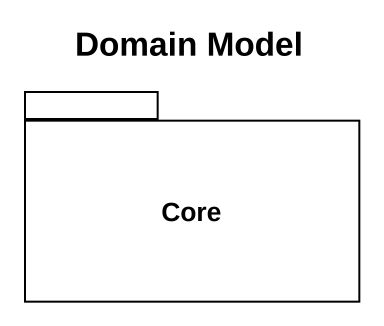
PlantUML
@startuml
title Domain Model
package Core {
}
@enduml
